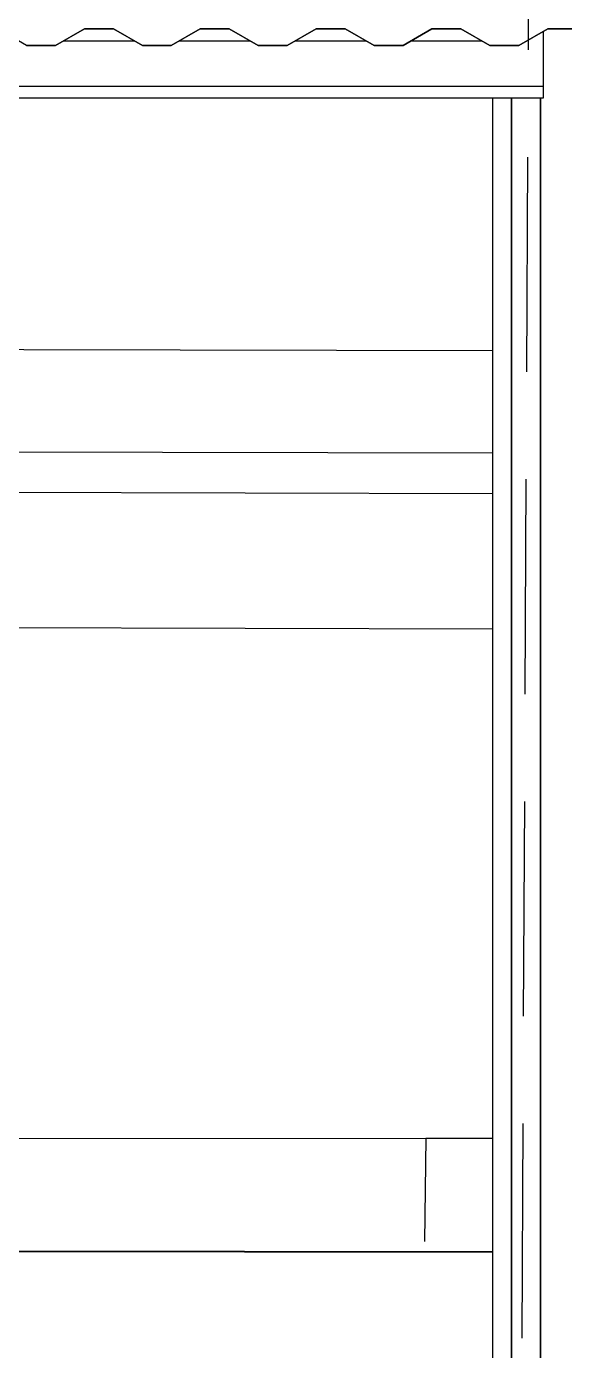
# Model space of a CAD drawing. Header units: millimetres. Extents: x -4997 to -4876, y -8737 to -8661.
# Drawn here: x -4951.661 to -4950.069, y -8708.992 to -8705.075 of the extents above; entities that cross this region are included whole.
import ezdxf

# ---------------------------------------------------------------- set-up
doc = ezdxf.new("R2010")
doc.units = ezdxf.units.MM
doc.header["$LTSCALE"] = 0.1
doc.linetypes.add('HIDDEN', pattern=[9.525, 6.35, -3.175])
for name, color, linetype in [('cobertura nova', 4, 'Continuous'), ('hachuras cobertura', 251, 'Continuous'), ('imagem', 7, 'Continuous'), ('layout cobertura', 251, 'Continuous'), ('visto', 9, 'Continuous')]:
    doc.layers.add(name, color=color, linetype=linetype)
doc.layers.add('coberturas', color=7, linetype='Continuous', lineweight=40)
picture_1 = doc.add_image_def('image1.jpg', size_in_pixel=(1920, 1080))

msp = doc.modelspace()

# ---------------------------------------------------------------- linework, layer by layer
at = {"layer": 'cobertura nova'}
for p, q in [((-4951.6614, -8705.1311), (-4951.7471, -8705.0822)), ((-4951.5757, -8705.1311), (-4951.49, -8705.0822)), ((-4951.49, -8705.0822), (-4951.5757, -8705.1311)), ((-4951.49, -8705.0822), (-4951.4042, -8705.0822)), ((-4951.4042, -8705.0822), (-4951.49, -8705.0822)), ((-4951.4042, -8705.0822), (-4951.3185, -8705.1311)), ((-4951.3185, -8705.1311), (-4951.4042, -8705.0822)), ((-4951.2328, -8705.1311), (-4951.1471, -8705.0822)), ((-4951.1471, -8705.0822), (-4951.2328, -8705.1311)), ((-4951.1471, -8705.0822), (-4951.0614, -8705.0822)), ((-4951.0614, -8705.0822), (-4951.1471, -8705.0822)), ((-4951.0614, -8705.0822), (-4950.9757, -8705.1311)), ((-4950.9757, -8705.1311), (-4951.0614, -8705.0822)), ((-4950.89, -8705.1311), (-4950.8042, -8705.0822)), ((-4950.8042, -8705.0822), (-4950.89, -8705.1311)), ((-4950.8042, -8705.0822), (-4950.7185, -8705.0822)), ((-4950.7185, -8705.0822), (-4950.8042, -8705.0822)), ((-4950.7185, -8705.0822), (-4950.6328, -8705.1311)), ((-4950.6328, -8705.1311), (-4950.7185, -8705.0822)), ((-4950.5471, -8705.1311), (-4950.4614, -8705.0822)), ((-4950.4614, -8705.0822), (-4950.5471, -8705.1311)), ((-4950.4614, -8705.0822), (-4950.3757, -8705.0822)), ((-4950.3757, -8705.0822), (-4950.4614, -8705.0822)), ((-4950.29, -8705.1311), (-4950.3757, -8705.0822)), ((-4950.3757, -8705.0822), (-4950.29, -8705.1311)), ((-4950.2042, -8705.1311), (-4950.1185, -8705.0822)), ((-4950.1185, -8705.0822), (-4950.2042, -8705.1311)), ((-4950.1328, -8705.0904), (-4950.1328, -8705.2522)), ((-4950.1185, -8705.0822), (-4950.0328, -8705.0822)), ((-4950.0328, -8705.0822), (-4950.1185, -8705.0822)), ((-4951.6614, -8705.1311), (-4951.5757, -8705.1311)), ((-4951.5757, -8705.1311), (-4951.6614, -8705.1311)), ((-4951.5525, -8705.1178), (-4951.3418, -8705.1178)), ((-4951.3185, -8705.1311), (-4951.2328, -8705.1311)), ((-4951.2328, -8705.1311), (-4951.3185, -8705.1311)), ((-4951.2096, -8705.1178), (-4950.9989, -8705.1178)), ((-4950.9757, -8705.1311), (-4950.89, -8705.1311)), ((-4950.89, -8705.1311), (-4950.9757, -8705.1311)), ((-4950.8667, -8705.1178), (-4950.656, -8705.1178)), ((-4950.6328, -8705.1311), (-4950.5471, -8705.1311)), ((-4950.5471, -8705.1311), (-4950.6328, -8705.1311)), ((-4950.5239, -8705.1178), (-4950.3132, -8705.1178)), ((-4950.2042, -8705.1311), (-4950.29, -8705.1311)), ((-4950.29, -8705.1311), (-4950.2042, -8705.1311)), ((-4954.0528, -8705.2521), (-4950.2128, -8705.2522)), ((-4950.2128, -8705.2522), (-4950.1328, -8705.2522)), ((-4950.1328, -8705.2522), (-4950.1328, -8705.2878)), ((-4950.2128, -8705.2878), (-4954.0528, -8705.2877)), ((-4950.2816, -8709.4432), (-4950.2815, -8705.2878)), ((-4950.1328, -8705.2878), (-4950.2128, -8705.2878))]:
    msp.add_line(p, q, dxfattribs=at)
at = {"layer": 'coberturas'}
msp.add_line((-4950.2816, -8708.701), (-4972.2491, -8708.6665), dxfattribs=at)
at = {"layer": 'hachuras cobertura'}
for p, q in [((-4950.2262, -8705.2878), (-4950.2263, -8709.4623)), ((-4950.2263, -8709.4623), (-4950.2262, -8705.2878)), ((-4950.1405, -8709.4623), (-4950.1405, -8705.2878)), ((-4950.1405, -8705.2878), (-4950.1405, -8709.4623))]:
    msp.add_line(p, q, dxfattribs=at)
at = {"layer": 'layout cobertura', "linetype": 'HIDDEN'}
msp.add_line((-4950.1949, -8708.9547), (-4950.1161, -8692.9549), dxfattribs=at)
at = {"layer": 'visto'}
msp.add_line((-4953.9827, -8706.3273), (-4950.2815, -8706.3366), dxfattribs=at).dxf.unprotected_set("ltscale", 0)
for p, q in [((-4953.9827, -8706.4473), (-4950.2815, -8706.4566)), ((-4953.9828, -8706.8473), (-4950.2815, -8706.8566)), ((-4950.4792, -8708.3633), (-4950.4831, -8708.6693))]:
    msp.add_line(p, q, dxfattribs=at)
for points in [[(-4953.9827, -8706.0254), (-4950.2815, -8706.0333)], [(-4966.2937, -8708.3739), (-4963.9145, -8708.3736), (-4962.8624, -8708.3734), (-4961.1481, -8708.373), (-4960.0978, -8708.3721), (-4958.5821, -8708.3707), (-4957.582, -8708.3698), (-4955.9261, -8708.3683), (-4954.874, -8708.3673), (-4953.2601, -8708.3658), (-4952.21, -8708.3649), (-4950.4792, -8708.3633), (-4950.2815, -8708.3631)]]:
    msp.add_lwpolyline(points, dxfattribs=at)

# ---------------------------------------------------------------- pictures from other files: only their frames are drawn
at = {"layer": 'imagem'}
image = msp.add_image(picture_1, insert=(-4995.0367, -8736.0525), size_in_units=(116.4021, 65.4762), dxfattribs=at)
image.dxf.flags = 7

doc.saveas('drawing.dxf')
